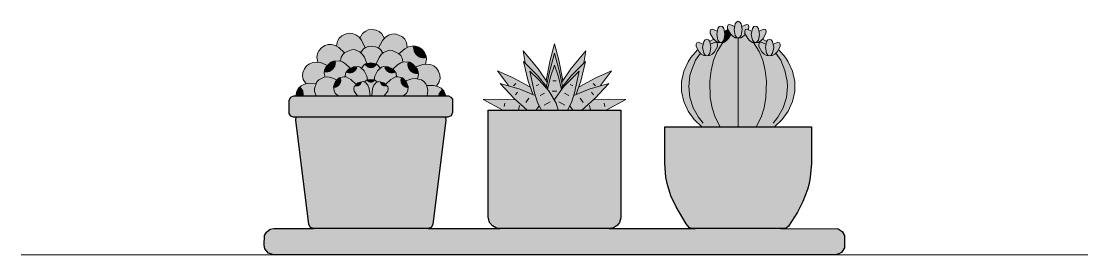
# Model space of a CAD drawing. Header units: metres. Extents: x 0 to 8.79, y -6.64 to 2.65.
# Drawn here: x 6.8 to 7.7, y -4.968 to -4.771 of the extents above; entities that cross this region are included whole.
import ezdxf

# ---------------------------------------------------------------- set-up
doc = ezdxf.new("R2010")
doc.units = ezdxf.units.M
for name, color, linetype, lineweight, true_color in [('VEG-FLOR', 243, 'Continuous', 13, 0xb0486e), ('VEG-HOJAS', 117, 'Continuous', 18, 0x2e5e38), ('VEG-MACETA', 25, 'Continuous', 25, 0x745440), ('VEG-NERVIOS', 115, 'Continuous', 9, 0x528c5c), ('VEG-TEXTO', 47, 'Continuous', 18, 0x464646)]:
    doc.layers.add(name, color=color, linetype=linetype, lineweight=lineweight, true_color=true_color)
doc.layers.add('VEG-RELLENO', color=253, linetype='Continuous', true_color=0x96c896)

# ---------------------------------------------------------------- blocks, each defined once
blk = doc.blocks.new('VEG_Suculentas_ALZADO')
at = {"layer": 'VEG-RELLENO', "true_color": 0xd696a4}
h = blk.add_hatch(color=241, dxfattribs=at)
h.dxf.hatch_style = 1
h.paths.add_polyline_path([(-0.1475, 0.1856), (-0.1504, 0.1837), (-0.1538, 0.183), (-0.1573, 0.1837), (-0.1602, 0.1856), (-0.1613, 0.1873), (-0.1572, 0.1897), (-0.1539, 0.19), (-0.1506, 0.1895), (-0.148, 0.1883), (-0.1465, 0.187)])
at = {"layer": 'VEG-RELLENO', "true_color": 0xf5a3bc}
h = blk.add_hatch(color=231, dxfattribs=at)
h.dxf.hatch_style = 1
h.paths.add_polyline_path([(0.1334, 0.1904), (0.1372, 0.1888), (0.1372, 0.1833), (0.1379, 0.1811), (0.1391, 0.1796), (0.1404, 0.179), (0.1378, 0.1792), (0.1358, 0.1805), (0.1323, 0.1846), (0.1314, 0.1887), (0.132, 0.19)])
at = {"layer": 'VEG-RELLENO', "true_color": 0xf49eb8}
h = blk.add_hatch(color=231, dxfattribs=at)
h.dxf.hatch_style = 1
h.paths.add_polyline_path([(0.1417, 0.1925), (0.1429, 0.191), (0.1439, 0.186), (0.1429, 0.1811), (0.1417, 0.1796), (0.1404, 0.179), (0.1391, 0.1796), (0.1379, 0.1811), (0.1369, 0.186), (0.1379, 0.191), (0.1391, 0.1925), (0.1404, 0.193)])
at = {"layer": 'VEG-RELLENO', "true_color": 0xe896af}
h = blk.add_hatch(color=231, dxfattribs=at)
h.dxf.hatch_style = 1
h.paths.add_polyline_path([(0.1489, 0.1858), (0.145, 0.1805), (0.143, 0.1792), (0.1404, 0.179), (0.1417, 0.1796), (0.1429, 0.1811), (0.1436, 0.1833), (0.1436, 0.1888), (0.1463, 0.1902)])
at = {"layer": 'VEG-RELLENO', "true_color": 0xf5a3bc}
h = blk.add_hatch(color=231, dxfattribs=at)
h.dxf.hatch_style = 1
h.paths.add_polyline_path([(0.148, 0.1944), (0.1518, 0.1927), (0.1518, 0.1873), (0.1525, 0.185), (0.1537, 0.1835), (0.155, 0.183), (0.1524, 0.1832), (0.1504, 0.1844), (0.1469, 0.1885), (0.146, 0.1926), (0.1466, 0.1939)])
at = {"layer": 'VEG-RELLENO', "true_color": 0xf49eb8}
h = blk.add_hatch(color=231, dxfattribs=at)
h.dxf.hatch_style = 1
h.paths.add_polyline_path([(0.1563, 0.1964), (0.1575, 0.1949), (0.1585, 0.19), (0.1575, 0.185), (0.1563, 0.1835), (0.155, 0.183), (0.1537, 0.1835), (0.1525, 0.185), (0.1515, 0.19), (0.1525, 0.1949), (0.1537, 0.1964), (0.155, 0.197)])
at = {"layer": 'VEG-RELLENO', "true_color": 0xe896af}
h = blk.add_hatch(color=231, dxfattribs=at)
h.dxf.hatch_style = 1
h.paths.add_polyline_path([(0.164, 0.1926), (0.1637, 0.1902), (0.1612, 0.19), (0.1606, 0.1887), (0.1611, 0.1858), (0.1576, 0.1832), (0.155, 0.183), (0.1563, 0.1835), (0.1575, 0.185), (0.1582, 0.1873), (0.1582, 0.1927), (0.162, 0.1944), (0.1634, 0.1939)])
at = {"layer": 'VEG-RELLENO', "true_color": 0xf5a3bc}
h = blk.add_hatch(color=231, dxfattribs=at)
h.dxf.hatch_style = 1
h.paths.add_polyline_path([(0.1626, 0.1904), (0.1664, 0.1888), (0.1664, 0.1833), (0.1671, 0.1811), (0.1683, 0.1796), (0.1696, 0.179), (0.167, 0.1792), (0.165, 0.1805), (0.1616, 0.1846), (0.1606, 0.1887), (0.1612, 0.19)])
at = {"layer": 'VEG-RELLENO', "true_color": 0xf49eb8}
h = blk.add_hatch(color=231, dxfattribs=at)
h.dxf.hatch_style = 1
h.paths.add_polyline_path([(0.1709, 0.1925), (0.1721, 0.191), (0.1731, 0.186), (0.1721, 0.1811), (0.1709, 0.1796), (0.1696, 0.179), (0.1683, 0.1796), (0.1671, 0.1811), (0.1661, 0.186), (0.1671, 0.191), (0.1683, 0.1925), (0.1696, 0.193)])
at = {"layer": 'VEG-RELLENO', "true_color": 0xe896af}
h = blk.add_hatch(color=231, dxfattribs=at)
h.dxf.hatch_style = 1
h.paths.add_polyline_path([(0.1786, 0.1887), (0.1777, 0.1846), (0.1761, 0.1824), (0.1722, 0.1792), (0.1696, 0.179), (0.1709, 0.1796), (0.1721, 0.1811), (0.1728, 0.1833), (0.1728, 0.1888), (0.1766, 0.1904), (0.178, 0.19)])
at = {"layer": 'VEG-RELLENO', "true_color": 0x79a295}
h = blk.add_hatch(color=253, dxfattribs=at)
h.dxf.hatch_style = 1
h.paths.add_polyline_path([(-0.1839, 0.1759), (-0.1826, 0.1811), (-0.1807, 0.1798), (-0.1773, 0.1791), (-0.1739, 0.1798), (-0.1709, 0.1818), (-0.169, 0.1847), (-0.1687, 0.1861), (-0.1652, 0.1838), (-0.1629, 0.1812), (-0.1598, 0.1747), (-0.1615, 0.1734), (-0.1635, 0.1706), (-0.1664, 0.1725), (-0.1689, 0.1731), (-0.1714, 0.173), (-0.1743, 0.1721), (-0.1772, 0.1704), (-0.182, 0.1748)])
at = {"layer": 'VEG-RELLENO', "true_color": 0xd696a4}
h = blk.add_hatch(color=241, dxfattribs=at)
h.dxf.hatch_style = 1
h.paths.add_polyline_path([(-0.169, 0.1847), (-0.1709, 0.1818), (-0.1739, 0.1798), (-0.1773, 0.1791), (-0.1807, 0.1798), (-0.1826, 0.1811), (-0.1796, 0.1848), (-0.1766, 0.1862), (-0.1734, 0.187), (-0.1705, 0.1868), (-0.1687, 0.1861)])
at = {"layer": 'VEG-RELLENO', "true_color": 0x79a295}
h = blk.add_hatch(color=253, dxfattribs=at)
h.dxf.hatch_style = 1
h.paths.add_polyline_path([(-0.1644, 0.1829), (-0.1613, 0.1873), (-0.1602, 0.1856), (-0.1573, 0.1837), (-0.1538, 0.183), (-0.1504, 0.1837), (-0.1475, 0.1856), (-0.1465, 0.187), (-0.1436, 0.1825), (-0.1472, 0.1776), (-0.1485, 0.1745), (-0.1512, 0.1756), (-0.1541, 0.176), (-0.1571, 0.1757), (-0.1598, 0.1747), (-0.161, 0.1778)])
h = blk.add_hatch(color=253, dxfattribs=at)
h.dxf.hatch_style = 1
h.paths.add_polyline_path([(-0.1451, 0.1809), (-0.1428, 0.1834), (-0.1392, 0.1856), (-0.1389, 0.1839), (-0.1369, 0.1809), (-0.134, 0.179), (-0.1305, 0.1783), (-0.1271, 0.179), (-0.1255, 0.1801), (-0.1243, 0.1748), (-0.1263, 0.1738), (-0.1313, 0.1696), (-0.1341, 0.1714), (-0.1369, 0.1724), (-0.1395, 0.1726), (-0.142, 0.172), (-0.1449, 0.1702), (-0.1468, 0.1731), (-0.1485, 0.1745)])
at = {"layer": 'VEG-RELLENO', "true_color": 0xd696a4}
h = blk.add_hatch(color=241, dxfattribs=at)
h.dxf.hatch_style = 1
h.paths.add_polyline_path([(-0.1271, 0.179), (-0.1305, 0.1783), (-0.134, 0.179), (-0.1369, 0.1809), (-0.1389, 0.1839), (-0.1392, 0.1856), (-0.1345, 0.1863), (-0.1313, 0.1854), (-0.1284, 0.1839), (-0.1263, 0.1818), (-0.1255, 0.1801)])
at = {"layer": 'VEG-RELLENO', "true_color": 0x77ae70}
h = blk.add_hatch(color=73, dxfattribs=at)
h.dxf.hatch_style = 1
h.paths.add_polyline_path([(0.2028, 0.1377), (0.2009, 0.1292), (0.1973, 0.1212), (0.1921, 0.114), (0.1856, 0.108), (0.1244, 0.108), (0.1179, 0.114), (0.1151, 0.1175), (0.1107, 0.1251), (0.1079, 0.1334), (0.107, 0.142), (0.1072, 0.1463), (0.1079, 0.1506), (0.1107, 0.1589), (0.1151, 0.1665), (0.1208, 0.173), (0.1239, 0.1694), (0.126, 0.1682), (0.1278, 0.1677), (0.1311, 0.1682), (0.1351, 0.1713), (0.1366, 0.1735), (0.1376, 0.1777), (0.1369, 0.1789), (0.1355, 0.1794), (0.1317, 0.1778), (0.1309, 0.1801), (0.1344, 0.1818), (0.1378, 0.1792), (0.1411, 0.1788), (0.145, 0.1805), (0.1469, 0.1824), (0.1489, 0.1858), (0.1524, 0.1832), (0.1557, 0.1827), (0.1576, 0.1832), (0.161, 0.1858), (0.1631, 0.1824), (0.167, 0.1792), (0.1689, 0.1788), (0.1722, 0.1792), (0.1756, 0.1818), (0.1791, 0.1801), (0.1783, 0.1778), (0.1745, 0.1794), (0.1731, 0.1789), (0.1724, 0.1777), (0.1725, 0.1758), (0.1749, 0.1713), (0.1789, 0.1682), (0.1807, 0.1677), (0.184, 0.1682), (0.1861, 0.1694), (0.1892, 0.173), (0.1921, 0.17), (0.1973, 0.1628), (0.2009, 0.1548), (0.2028, 0.1463)])
at = {"layer": 'VEG-RELLENO', "true_color": 0xf49eb8}
h = blk.add_hatch(color=231, dxfattribs=at)
h.dxf.hatch_style = 1
h.paths.add_polyline_path([(0.1299, 0.1814), (0.131, 0.1799), (0.132, 0.175), (0.131, 0.17), (0.1299, 0.1685), (0.1285, 0.168), (0.1272, 0.1685), (0.1261, 0.17), (0.125, 0.175), (0.1261, 0.1799), (0.1272, 0.1814), (0.1285, 0.182)])
h = blk.add_hatch(color=231, dxfattribs=at)
h.dxf.hatch_style = 1
h.paths.add_polyline_path([(0.1828, 0.1814), (0.1839, 0.1799), (0.185, 0.175), (0.1839, 0.17), (0.1828, 0.1685), (0.1815, 0.168), (0.1801, 0.1685), (0.179, 0.17), (0.178, 0.175), (0.179, 0.1799), (0.1801, 0.1814), (0.1815, 0.182)])
at = {"layer": 'VEG-RELLENO', "true_color": 0xd696a4}
h = blk.add_hatch(color=241, dxfattribs=at)
h.dxf.hatch_style = 1
h.paths.add_polyline_path([(-0.1895, 0.1727), (-0.1915, 0.1698), (-0.1944, 0.1679), (-0.1979, 0.1672), (-0.2004, 0.1677), (-0.1988, 0.1722), (-0.1966, 0.1747), (-0.1938, 0.1765), (-0.1891, 0.1773)])
at = {"layer": 'VEG-RELLENO', "true_color": 0x79a295}
h = blk.add_hatch(color=253, dxfattribs=at)
h.dxf.hatch_style = 1
h.paths.add_polyline_path([(-0.1997, 0.1624), (-0.2004, 0.1677), (-0.1979, 0.1672), (-0.1944, 0.1679), (-0.1915, 0.1698), (-0.1895, 0.1727), (-0.1891, 0.1773), (-0.185, 0.1765), (-0.182, 0.1748), (-0.1772, 0.1704), (-0.18, 0.1668), (-0.1807, 0.1634), (-0.1841, 0.164), (-0.1866, 0.1635), (-0.1889, 0.1624), (-0.1917, 0.1598), (-0.1975, 0.1621)])
at = {"layer": 'VEG-RELLENO', "true_color": 0x85b2a4}
h = blk.add_hatch(color=253, dxfattribs=at)
h.dxf.hatch_style = 1
h.paths.add_polyline_path([(-0.1807, 0.1634), (-0.1796, 0.1675), (-0.1781, 0.1665), (-0.175, 0.1659), (-0.1719, 0.1665), (-0.1693, 0.1683), (-0.1676, 0.1709), (-0.1672, 0.1727), (-0.1642, 0.1712), (-0.1622, 0.1693), (-0.1605, 0.1667), (-0.1583, 0.1615), (-0.161, 0.16), (-0.1628, 0.1574), (-0.1657, 0.1589), (-0.1676, 0.1591), (-0.1725, 0.1574), (-0.1763, 0.1611)])
at = {"layer": 'VEG-RELLENO', "true_color": 0xd696a4}
h = blk.add_hatch(color=241, dxfattribs=at)
h.dxf.hatch_style = 1
h.paths.add_polyline_path([(-0.1676, 0.1709), (-0.1693, 0.1683), (-0.1719, 0.1665), (-0.175, 0.1659), (-0.1781, 0.1665), (-0.1796, 0.1675), (-0.1769, 0.1707), (-0.1714, 0.173), (-0.1672, 0.1727)])
at = {"layer": 'VEG-RELLENO', "true_color": 0x85b2a4}
h = blk.add_hatch(color=253, dxfattribs=at)
h.dxf.hatch_style = 1
h.paths.add_polyline_path([(-0.1635, 0.1706), (-0.1609, 0.1739), (-0.1598, 0.1723), (-0.1572, 0.1705), (-0.1541, 0.1699), (-0.151, 0.1705), (-0.1484, 0.1723), (-0.1475, 0.1736), (-0.1449, 0.1702), (-0.1481, 0.1665), (-0.1505, 0.161), (-0.155, 0.162), (-0.1583, 0.1615), (-0.1605, 0.1667)])
at = {"layer": 'VEG-RELLENO', "true_color": 0xd696a4}
h = blk.add_hatch(color=241, dxfattribs=at)
h.dxf.hatch_style = 1
h.paths.add_polyline_path([(-0.1484, 0.1723), (-0.151, 0.1705), (-0.1541, 0.1699), (-0.1572, 0.1705), (-0.1598, 0.1723), (-0.1609, 0.1739), (-0.1571, 0.1757), (-0.1512, 0.1756), (-0.1475, 0.1736)])
at = {"layer": 'VEG-RELLENO', "true_color": 0x85b2a4}
h = blk.add_hatch(color=253, dxfattribs=at)
h.dxf.hatch_style = 1
h.paths.add_polyline_path([(-0.1481, 0.1665), (-0.1443, 0.1708), (-0.1412, 0.1722), (-0.1408, 0.1702), (-0.139, 0.1675), (-0.1364, 0.1658), (-0.1333, 0.1652), (-0.1302, 0.1658), (-0.129, 0.1666), (-0.128, 0.1625), (-0.1324, 0.1604), (-0.1365, 0.1567), (-0.1403, 0.1587), (-0.1424, 0.1591), (-0.1443, 0.1589), (-0.1472, 0.1574), (-0.149, 0.16), (-0.1505, 0.161)])
at = {"layer": 'VEG-RELLENO', "true_color": 0xd696a4}
h = blk.add_hatch(color=241, dxfattribs=at)
h.dxf.hatch_style = 1
h.paths.add_polyline_path([(-0.1302, 0.1658), (-0.1333, 0.1652), (-0.1364, 0.1658), (-0.139, 0.1675), (-0.1408, 0.1702), (-0.1412, 0.1722), (-0.1369, 0.1724), (-0.1341, 0.1714), (-0.1316, 0.1699), (-0.1298, 0.1681), (-0.129, 0.1666)])
at = {"layer": 'VEG-RELLENO', "true_color": 0x79a295}
h = blk.add_hatch(color=253, dxfattribs=at)
h.dxf.hatch_style = 1
h.paths.add_polyline_path([(-0.1263, 0.1738), (-0.1232, 0.1754), (-0.1191, 0.1761), (-0.1194, 0.1747), (-0.1187, 0.1712), (-0.1168, 0.1683), (-0.1139, 0.1663), (-0.1104, 0.1657), (-0.1082, 0.1661), (-0.109, 0.1608), (-0.1112, 0.1606), (-0.1171, 0.1585), (-0.1198, 0.1612), (-0.1221, 0.1624), (-0.1246, 0.1629), (-0.128, 0.1625), (-0.1286, 0.1659), (-0.1313, 0.1696)])
at = {"layer": 'VEG-RELLENO', "true_color": 0xd696a4}
h = blk.add_hatch(color=241, dxfattribs=at)
h.dxf.hatch_style = 1
h.paths.add_polyline_path([(-0.1104, 0.1657), (-0.1139, 0.1663), (-0.1168, 0.1683), (-0.1187, 0.1712), (-0.1194, 0.1747), (-0.1191, 0.1761), (-0.1144, 0.1751), (-0.1118, 0.1732), (-0.1096, 0.1707), (-0.1082, 0.1661)])
at = {"layer": 'VEG-RELLENO', "true_color": 0x447256}
h = blk.add_hatch(color=105, dxfattribs=at)
h.dxf.hatch_style = 1
h.paths.add_polyline_path([(-0.0248, 0.1619), (-0.0265, 0.172), (-0.0173, 0.1612), (-0.0069, 0.147), (-0.0061, 0.1457), (-0.0067, 0.1419), (-0.0141, 0.1509)])
h = blk.add_hatch(color=105, dxfattribs=at)
h.dxf.hatch_style = 1
h.paths.add_polyline_path([(-0.007, 0.1471), (-0.0037, 0.1642), (0, 0.178), (0.0037, 0.1642), (0.007, 0.1471), (0.0061, 0.1457), (0.0035, 0.158), (0, 0.17), (-0.0035, 0.158), (-0.0061, 0.1457)])
h = blk.add_hatch(color=105, dxfattribs=at)
h.dxf.hatch_style = 1
h.paths.add_polyline_path([(0.0061, 0.1457), (0.0173, 0.1612), (0.0265, 0.172), (0.0248, 0.1619), (0.0141, 0.1509), (0.0067, 0.1419)])
at = {"layer": 'VEG-RELLENO', "true_color": 0xf5a3bc}
h = blk.add_hatch(color=231, dxfattribs=at)
h.dxf.hatch_style = 1
h.paths.add_polyline_path([(0.1215, 0.1794), (0.1253, 0.1778), (0.1253, 0.1723), (0.1261, 0.17), (0.1272, 0.1685), (0.1285, 0.168), (0.126, 0.1682), (0.1239, 0.1694), (0.1205, 0.1735), (0.1195, 0.1777), (0.1202, 0.1789)])
at = {"layer": 'VEG-RELLENO', "true_color": 0xe896af}
h = blk.add_hatch(color=231, dxfattribs=at)
h.dxf.hatch_style = 1
h.paths.add_polyline_path([(0.1376, 0.1777), (0.1366, 0.1735), (0.1351, 0.1713), (0.1311, 0.1682), (0.1286, 0.168), (0.1299, 0.1685), (0.131, 0.17), (0.1318, 0.1723), (0.1317, 0.1778), (0.1355, 0.1794), (0.1369, 0.1789)])
at = {"layer": 'VEG-RELLENO', "true_color": 0xf5a3bc}
h = blk.add_hatch(color=231, dxfattribs=at)
h.dxf.hatch_style = 1
h.paths.add_polyline_path([(0.1745, 0.1794), (0.1783, 0.1778), (0.1782, 0.1723), (0.179, 0.17), (0.1801, 0.1685), (0.1814, 0.168), (0.1789, 0.1682), (0.1769, 0.1694), (0.1734, 0.1735), (0.1724, 0.1777), (0.1731, 0.1789)])
at = {"layer": 'VEG-RELLENO', "true_color": 0xe896af}
h = blk.add_hatch(color=231, dxfattribs=at)
h.dxf.hatch_style = 1
h.paths.add_polyline_path([(0.1905, 0.1777), (0.1895, 0.1735), (0.188, 0.1713), (0.184, 0.1682), (0.1815, 0.168), (0.1828, 0.1685), (0.1839, 0.17), (0.1847, 0.1723), (0.1847, 0.1778), (0.1885, 0.1794), (0.1898, 0.1789)])
at = {"layer": 'VEG-RELLENO', "true_color": 0x79a295}
h = blk.add_hatch(color=253, dxfattribs=at)
h.dxf.hatch_style = 1
h.paths.add_polyline_path([(-0.2097, 0.1442), (-0.2122, 0.1489), (-0.2094, 0.1494), (-0.2065, 0.1514), (-0.2045, 0.1543), (-0.2039, 0.1577), (-0.205, 0.1619), (-0.201, 0.1626), (-0.1975, 0.1621), (-0.1917, 0.1598), (-0.194, 0.1558), (-0.1943, 0.1533), (-0.1935, 0.1499), (-0.1969, 0.1491), (-0.199, 0.1477), (-0.2013, 0.1446), (-0.2075, 0.1447)])
at = {"layer": 'VEG-RELLENO', "true_color": 0xd696a4}
h = blk.add_hatch(color=241, dxfattribs=at)
h.dxf.hatch_style = 1
h.paths.add_polyline_path([(-0.1851, 0.1588), (-0.1869, 0.1562), (-0.1895, 0.1544), (-0.1926, 0.1538), (-0.1942, 0.1541), (-0.193, 0.1582), (-0.1912, 0.1605), (-0.1889, 0.1624), (-0.1849, 0.1638), (-0.1845, 0.1619)])
at = {"layer": 'VEG-RELLENO', "true_color": 0x85b2a4}
h = blk.add_hatch(color=253, dxfattribs=at)
h.dxf.hatch_style = 1
h.paths.add_polyline_path([(-0.1935, 0.1499), (-0.1942, 0.1541), (-0.1926, 0.1538), (-0.1895, 0.1544), (-0.1869, 0.1562), (-0.1851, 0.1588), (-0.1845, 0.1619), (-0.1849, 0.1638), (-0.1815, 0.1637), (-0.1789, 0.1627), (-0.1763, 0.1611), (-0.1725, 0.1574), (-0.1753, 0.155), (-0.1763, 0.1532), (-0.1767, 0.1501), (-0.1799, 0.15), (-0.1836, 0.1477), (-0.1887, 0.1496)])
h = blk.add_hatch(color=253, dxfattribs=at)
h.dxf.hatch_style = 1
h.paths.add_polyline_path([(-0.1324, 0.1604), (-0.1272, 0.1627), (-0.1238, 0.1628), (-0.1243, 0.1606), (-0.1236, 0.1575), (-0.1219, 0.1548), (-0.1193, 0.1531), (-0.1162, 0.1525), (-0.1149, 0.1527), (-0.1156, 0.1486), (-0.1205, 0.1484), (-0.1256, 0.1467), (-0.1283, 0.1492), (-0.1301, 0.15), (-0.1333, 0.1501), (-0.1337, 0.1532), (-0.1365, 0.1567)])
at = {"layer": 'VEG-RELLENO', "true_color": 0xd696a4}
h = blk.add_hatch(color=241, dxfattribs=at)
h.dxf.hatch_style = 1
h.paths.add_polyline_path([(-0.1162, 0.1525), (-0.1193, 0.1531), (-0.1219, 0.1548), (-0.1236, 0.1575), (-0.1243, 0.1606), (-0.1238, 0.1628), (-0.1198, 0.1612), (-0.1176, 0.1592), (-0.1159, 0.1568), (-0.115, 0.1544), (-0.1149, 0.1527)])
at = {"layer": 'VEG-RELLENO', "true_color": 0x4a7c5e}
h = blk.add_hatch(color=115, dxfattribs=at)
h.dxf.hatch_style = 1
h.paths.add_polyline_path([(-0.0184, 0.1354), (-0.0234, 0.151), (-0.0262, 0.1632), (-0.0141, 0.1509), (-0.0057, 0.1405), (-0.0059, 0.1395), (-0.0132, 0.1477), (-0.0207, 0.1548), (-0.0189, 0.1447), (-0.0163, 0.1344)])
h = blk.add_hatch(color=115, dxfattribs=at)
h.dxf.hatch_style = 1
h.paths.add_polyline_path([(-0.0067, 0.1419), (-0.0035, 0.158), (0, 0.17), (0.0046, 0.1533), (0.0067, 0.1419), (0.0057, 0.1405), (0.0033, 0.1502), (0, 0.16), (-0.0033, 0.1502), (-0.0057, 0.1405)])
h = blk.add_hatch(color=115, dxfattribs=at)
h.dxf.hatch_style = 1
h.paths.add_polyline_path([(0.0057, 0.1405), (0.0173, 0.1544), (0.0262, 0.1632), (0.0221, 0.1464), (0.0184, 0.1354), (0.0163, 0.1344), (0.0189, 0.1447), (0.0207, 0.1548), (0.0132, 0.1477), (0.0059, 0.1395)])
at = {"layer": 'VEG-RELLENO', "true_color": 0xd696a4}
h = blk.add_hatch(color=241, dxfattribs=at)
h.dxf.hatch_style = 1
h.paths.add_polyline_path([(-0.2045, 0.1543), (-0.2065, 0.1514), (-0.2094, 0.1494), (-0.2122, 0.1489), (-0.2123, 0.1537), (-0.2111, 0.1568), (-0.2092, 0.1595), (-0.205, 0.1619), (-0.2039, 0.1577)])
at = {"layer": 'VEG-RELLENO', "true_color": 0x90baad}
h = blk.add_hatch(color=253, dxfattribs=at)
h.dxf.hatch_style = 1
h.paths.add_polyline_path([(-0.1767, 0.1501), (-0.1759, 0.1538), (-0.1728, 0.153), (-0.1703, 0.1535), (-0.1682, 0.1549), (-0.1667, 0.157), (-0.1664, 0.1589), (-0.1657, 0.1589), (-0.1639, 0.1582), (-0.1607, 0.1553), (-0.1585, 0.1508), (-0.1577, 0.1476), (-0.1603, 0.1459), (-0.1616, 0.1462), (-0.1644, 0.1458), (-0.1676, 0.1439), (-0.1718, 0.1479)])
at = {"layer": 'VEG-RELLENO', "true_color": 0xd696a4}
h = blk.add_hatch(color=241, dxfattribs=at)
h.dxf.hatch_style = 1
h.paths.add_polyline_path([(-0.1667, 0.157), (-0.1682, 0.1549), (-0.1703, 0.1535), (-0.1728, 0.153), (-0.1759, 0.1538), (-0.1739, 0.1565), (-0.1697, 0.1587), (-0.1664, 0.1589)])
at = {"layer": 'VEG-RELLENO', "true_color": 0x90baad}
h = blk.add_hatch(color=253, dxfattribs=at)
h.dxf.hatch_style = 1
h.paths.add_polyline_path([(-0.1628, 0.1574), (-0.1604, 0.1604), (-0.1575, 0.1579), (-0.155, 0.1574), (-0.1525, 0.1579), (-0.1496, 0.1604), (-0.1477, 0.1586), (-0.1472, 0.1574), (-0.1505, 0.1532), (-0.1523, 0.1476), (-0.155, 0.148), (-0.1577, 0.1476), (-0.1595, 0.1532)])
at = {"layer": 'VEG-RELLENO', "true_color": 0xd696a4}
h = blk.add_hatch(color=241, dxfattribs=at)
h.dxf.hatch_style = 1
h.paths.add_polyline_path([(-0.1496, 0.1604), (-0.1525, 0.1579), (-0.155, 0.1574), (-0.1575, 0.1579), (-0.1604, 0.1604), (-0.1574, 0.1618), (-0.1526, 0.1618)])
at = {"layer": 'VEG-RELLENO', "true_color": 0x90baad}
h = blk.add_hatch(color=253, dxfattribs=at)
h.dxf.hatch_style = 1
h.paths.add_polyline_path([(-0.1515, 0.1508), (-0.1493, 0.1553), (-0.1478, 0.157), (-0.1461, 0.1582), (-0.1436, 0.1589), (-0.1433, 0.157), (-0.1418, 0.1549), (-0.1397, 0.1535), (-0.1372, 0.153), (-0.1341, 0.1538), (-0.1333, 0.1513), (-0.1333, 0.1501), (-0.1382, 0.1479), (-0.1424, 0.1439), (-0.1456, 0.1458), (-0.1484, 0.1462), (-0.1497, 0.1459), (-0.1523, 0.1476)])
at = {"layer": 'VEG-RELLENO', "true_color": 0xd696a4}
h = blk.add_hatch(color=241, dxfattribs=at)
h.dxf.hatch_style = 1
h.paths.add_polyline_path([(-0.1341, 0.1538), (-0.1372, 0.153), (-0.1397, 0.1535), (-0.1418, 0.1549), (-0.1433, 0.157), (-0.1436, 0.1589), (-0.1403, 0.1587), (-0.1381, 0.1578), (-0.1347, 0.155)])
at = {"layer": 'VEG-RELLENO', "true_color": 0x79a295}
h = blk.add_hatch(color=253, dxfattribs=at)
h.dxf.hatch_style = 1
h.paths.add_polyline_path([(-0.1112, 0.1606), (-0.1078, 0.1609), (-0.1037, 0.1602), (-0.1051, 0.1557), (-0.1044, 0.1523), (-0.1024, 0.1493), (-0.0995, 0.1474), (-0.097, 0.1469), (-0.0997, 0.1423), (-0.1018, 0.1428), (-0.1081, 0.1429), (-0.1103, 0.1462), (-0.1123, 0.1476), (-0.1156, 0.1486), (-0.1148, 0.1519), (-0.115, 0.1544), (-0.1171, 0.1585)])
at = {"layer": 'VEG-RELLENO', "true_color": 0xd696a4}
h = blk.add_hatch(color=241, dxfattribs=at)
h.dxf.hatch_style = 1
h.paths.add_polyline_path([(-0.0995, 0.1474), (-0.1024, 0.1493), (-0.1044, 0.1523), (-0.1051, 0.1557), (-0.1037, 0.1602), (-0.0997, 0.1575), (-0.0978, 0.1548), (-0.0967, 0.1517), (-0.097, 0.1469)])
at = {"layer": 'VEG-RELLENO', "true_color": 0x447256}
h = blk.add_hatch(color=105, dxfattribs=at)
h.dxf.hatch_style = 1
h.paths.add_polyline_path([(-0.0389, 0.1428), (-0.048, 0.1553), (-0.0349, 0.1494), (-0.0207, 0.1418), (-0.0184, 0.1354), (-0.0292, 0.1397)])
at = {"layer": 'VEG-RELLENO', "true_color": 0x58866b}
h = blk.add_hatch(color=125, dxfattribs=at)
h.dxf.hatch_style = 1
h.paths.add_polyline_path([(-0.0126, 0.1247), (-0.017, 0.1367), (-0.0207, 0.1548), (-0.0132, 0.1477), (-0.0049, 0.1383), (0.0015, 0.1279), (0.0031, 0.122), (-0.011, 0.122)])
h = blk.add_hatch(color=125, dxfattribs=at)
h.dxf.hatch_style = 1
h.paths.add_polyline_path([(-0.0059, 0.1395), (-0.0033, 0.1502), (0, 0.16), (0.0033, 0.1502), (0.0059, 0.1395), (0, 0.1309)])
h = blk.add_hatch(color=125, dxfattribs=at)
h.dxf.hatch_style = 1
h.paths.add_polyline_path([(0.0002, 0.1313), (0.0077, 0.1417), (0.0207, 0.1548), (0.017, 0.1367), (0.0143, 0.1285), (0.011, 0.122), (0.0031, 0.122), (0.0026, 0.1247)])
at = {"layer": 'VEG-RELLENO', "true_color": 0x447256}
h = blk.add_hatch(color=105, dxfattribs=at)
h.dxf.hatch_style = 1
h.paths.add_polyline_path([(0.0207, 0.1418), (0.0349, 0.1494), (0.048, 0.1553), (0.0389, 0.1428), (0.0292, 0.1397), (0.0184, 0.1354)])
at = {"layer": 'VEG-RELLENO', "true_color": 0x79a295}
h = blk.add_hatch(color=253, dxfattribs=at)
h.dxf.hatch_style = 1
h.paths.add_polyline_path([(-0.2145, 0.1419), (-0.2109, 0.1439), (-0.2075, 0.1447), (-0.2013, 0.1446), (-0.2027, 0.1402), (-0.2027, 0.1377), (-0.2011, 0.134), (-0.2116, 0.134), (-0.212, 0.1386)])
at = {"layer": 'VEG-RELLENO', "true_color": 0xd696a4}
h = blk.add_hatch(color=241, dxfattribs=at)
h.dxf.hatch_style = 1
h.paths.add_polyline_path([(-0.1964, 0.1407), (-0.1981, 0.1381), (-0.2008, 0.1363), (-0.2022, 0.136), (-0.2027, 0.1402), (-0.202, 0.1431), (-0.2007, 0.1458), (-0.1976, 0.1487), (-0.1964, 0.1469), (-0.1958, 0.1438)])
at = {"layer": 'VEG-RELLENO', "true_color": 0x85b2a4}
h = blk.add_hatch(color=253, dxfattribs=at)
h.dxf.hatch_style = 1
h.paths.add_polyline_path([(-0.2022, 0.136), (-0.2008, 0.1363), (-0.1981, 0.1381), (-0.1964, 0.1407), (-0.1958, 0.1438), (-0.1964, 0.1469), (-0.1976, 0.1487), (-0.1969, 0.1491), (-0.1917, 0.15), (-0.1887, 0.1496), (-0.1836, 0.1477), (-0.186, 0.144), (-0.1866, 0.1401), (-0.1851, 0.1364), (-0.1825, 0.134), (-0.2011, 0.134)])
at = {"layer": 'VEG-RELLENO', "true_color": 0x90baad}
h = blk.add_hatch(color=253, dxfattribs=at)
h.dxf.hatch_style = 1
h.paths.add_polyline_path([(-0.1851, 0.1364), (-0.1861, 0.1382), (-0.1866, 0.1407), (-0.184, 0.1412), (-0.1818, 0.1426), (-0.1804, 0.1447), (-0.1799, 0.1472), (-0.1804, 0.1498), (-0.1779, 0.1502), (-0.1738, 0.1492), (-0.1698, 0.1463), (-0.1676, 0.1439), (-0.1692, 0.1418), (-0.1695, 0.1393), (-0.1685, 0.1367), (-0.1662, 0.134), (-0.1825, 0.134)])
at = {"layer": 'VEG-RELLENO', "true_color": 0xd696a4}
h = blk.add_hatch(color=241, dxfattribs=at)
h.dxf.hatch_style = 1
h.paths.add_polyline_path([(-0.1804, 0.1447), (-0.1818, 0.1426), (-0.184, 0.1412), (-0.1866, 0.1407), (-0.186, 0.144), (-0.1848, 0.1461), (-0.1833, 0.148), (-0.1804, 0.1498), (-0.1799, 0.1472)])
at = {"layer": 'VEG-RELLENO', "true_color": 0x9bc1b5}
h = blk.add_hatch(color=9, dxfattribs=at)
h.dxf.hatch_style = 1
h.paths.add_polyline_path([(-0.1676, 0.1354), (-0.1695, 0.1393), (-0.1689, 0.1424), (-0.167, 0.142), (-0.1652, 0.1423), (-0.1636, 0.1434), (-0.1623, 0.1462), (-0.1592, 0.1452), (-0.1568, 0.1416), (-0.1557, 0.134), (-0.1662, 0.134)])
at = {"layer": 'VEG-RELLENO', "true_color": 0xd696a4}
h = blk.add_hatch(color=241, dxfattribs=at)
h.dxf.hatch_style = 1
h.paths.add_polyline_path([(-0.1623, 0.1462), (-0.1636, 0.1434), (-0.1652, 0.1423), (-0.167, 0.142), (-0.1689, 0.1424), (-0.1674, 0.1441), (-0.1644, 0.1458)])
at = {"layer": 'VEG-RELLENO', "true_color": 0x9bc1b5}
h = blk.add_hatch(color=9, dxfattribs=at)
h.dxf.hatch_style = 1
h.paths.add_polyline_path([(-0.1603, 0.1459), (-0.1588, 0.1471), (-0.1568, 0.1456), (-0.155, 0.1452), (-0.1532, 0.1456), (-0.1512, 0.1471), (-0.1497, 0.1459), (-0.1517, 0.1443), (-0.1532, 0.1416), (-0.1543, 0.134), (-0.1557, 0.134), (-0.1564, 0.1399), (-0.1575, 0.1431)])
at = {"layer": 'VEG-RELLENO', "true_color": 0xd696a4}
h = blk.add_hatch(color=241, dxfattribs=at)
h.dxf.hatch_style = 1
h.paths.add_polyline_path([(-0.1512, 0.1471), (-0.1532, 0.1456), (-0.155, 0.1452), (-0.1568, 0.1456), (-0.1588, 0.1471), (-0.155, 0.148), (-0.1518, 0.1475)])
at = {"layer": 'VEG-RELLENO', "true_color": 0x9bc1b5}
h = blk.add_hatch(color=9, dxfattribs=at)
h.dxf.hatch_style = 1
h.paths.add_polyline_path([(-0.1543, 0.134), (-0.1525, 0.1431), (-0.1496, 0.1459), (-0.1477, 0.1462), (-0.1464, 0.1434), (-0.1448, 0.1423), (-0.143, 0.142), (-0.1411, 0.1424), (-0.1408, 0.1418), (-0.1405, 0.1406), (-0.1408, 0.138), (-0.1438, 0.134)])
at = {"layer": 'VEG-RELLENO', "true_color": 0xd696a4}
h = blk.add_hatch(color=241, dxfattribs=at)
h.dxf.hatch_style = 1
h.paths.add_polyline_path([(-0.1412, 0.1423), (-0.143, 0.142), (-0.1448, 0.1423), (-0.1464, 0.1434), (-0.1477, 0.1462), (-0.144, 0.1451)])
at = {"layer": 'VEG-RELLENO', "true_color": 0x90baad}
h = blk.add_hatch(color=253, dxfattribs=at)
h.dxf.hatch_style = 1
h.paths.add_polyline_path([(-0.1402, 0.1463), (-0.1362, 0.1492), (-0.1341, 0.15), (-0.1321, 0.1502), (-0.1296, 0.1498), (-0.1301, 0.1472), (-0.1296, 0.1447), (-0.1282, 0.1426), (-0.126, 0.1412), (-0.1234, 0.1407), (-0.1239, 0.1382), (-0.1249, 0.1364), (-0.1275, 0.134), (-0.1438, 0.134), (-0.1408, 0.138), (-0.1405, 0.1406), (-0.1424, 0.1439)])
at = {"layer": 'VEG-RELLENO', "true_color": 0xd696a4}
h = blk.add_hatch(color=241, dxfattribs=at)
h.dxf.hatch_style = 1
h.paths.add_polyline_path([(-0.1235, 0.1406), (-0.126, 0.1412), (-0.1282, 0.1426), (-0.1296, 0.1447), (-0.1301, 0.1472), (-0.1296, 0.1498), (-0.1267, 0.148), (-0.1252, 0.1461), (-0.124, 0.144)])
at = {"layer": 'VEG-RELLENO', "true_color": 0x85b2a4}
h = blk.add_hatch(color=253, dxfattribs=at)
h.dxf.hatch_style = 1
h.paths.add_polyline_path([(-0.1205, 0.1484), (-0.1148, 0.1485), (-0.1117, 0.1472), (-0.113, 0.1452), (-0.1136, 0.1421), (-0.113, 0.139), (-0.1113, 0.1363), (-0.1075, 0.1344), (-0.1076, 0.134), (-0.1275, 0.134), (-0.1249, 0.1364), (-0.1234, 0.1401), (-0.124, 0.144), (-0.1256, 0.1467)])
at = {"layer": 'VEG-RELLENO', "true_color": 0xd696a4}
h = blk.add_hatch(color=241, dxfattribs=at)
h.dxf.hatch_style = 1
h.paths.add_polyline_path([(-0.1075, 0.1344), (-0.1113, 0.1363), (-0.113, 0.139), (-0.1136, 0.1421), (-0.113, 0.1452), (-0.1117, 0.1472), (-0.1086, 0.1442), (-0.1074, 0.1415), (-0.1068, 0.1386), (-0.107, 0.136)])
at = {"layer": 'VEG-RELLENO', "true_color": 0x4a7c5e}
h = blk.add_hatch(color=115, dxfattribs=at)
h.dxf.hatch_style = 1
h.paths.add_polyline_path([(-0.023, 0.122), (-0.0375, 0.1353), (-0.0458, 0.1446), (-0.0292, 0.1397), (-0.0163, 0.1344), (-0.0143, 0.1285), (-0.011, 0.122)])
h = blk.add_hatch(color=115, dxfattribs=at)
h.dxf.hatch_style = 1
h.paths.add_polyline_path([(0.0163, 0.1344), (0.0338, 0.1412), (0.0458, 0.1446), (0.0341, 0.1319), (0.023, 0.122), (0.011, 0.122), (0.0143, 0.1285)])
at = {"layer": 'VEG-RELLENO', "true_color": 0xd696a4}
h = blk.add_hatch(color=241, dxfattribs=at)
h.dxf.hatch_style = 1
h.paths.add_polyline_path([(-0.2116, 0.134), (-0.2184, 0.134), (-0.2175, 0.1381), (-0.2145, 0.1419), (-0.212, 0.1386)])
at = {"layer": 'VEG-RELLENO', "true_color": 0x79a295}
h = blk.add_hatch(color=253, dxfattribs=at)
h.dxf.hatch_style = 1
h.paths.add_polyline_path([(-0.1018, 0.1428), (-0.0985, 0.1419), (-0.095, 0.1398), (-0.0977, 0.1363), (-0.0981, 0.134), (-0.1076, 0.134), (-0.1068, 0.1386), (-0.1081, 0.1429)])
at = {"layer": 'VEG-RELLENO', "true_color": 0xd696a4}
h = blk.add_hatch(color=241, dxfattribs=at)
h.dxf.hatch_style = 1
h.paths.add_polyline_path([(-0.0977, 0.1363), (-0.095, 0.1398), (-0.0935, 0.1384), (-0.0916, 0.134), (-0.0981, 0.134)])
at = {"layer": 'VEG-RELLENO', "true_color": 0xd0845f}
h = blk.add_hatch(color=33, dxfattribs=at)
h.dxf.hatch_style = 1
h.paths.add_polyline_path([(-0.086, 0.12), (-0.0872, 0.1172), (-0.09, 0.116), (-0.2204, 0.116), (-0.2225, 0.1169), (-0.2239, 0.1192), (-0.224, 0.1304), (-0.2225, 0.1331), (-0.22, 0.134), (-0.0896, 0.134), (-0.0875, 0.1331), (-0.0862, 0.1312)])
at = {"layer": 'VEG-RELLENO', "true_color": 0x447256}
h = blk.add_hatch(color=105, dxfattribs=at)
h.dxf.hatch_style = 1
h.paths.add_polyline_path([(-0.0436, 0.122), (-0.0602, 0.131), (-0.0459, 0.1313), (-0.0329, 0.1307), (-0.023, 0.122)])
h = blk.add_hatch(color=105, dxfattribs=at)
h.dxf.hatch_style = 1
h.paths.add_polyline_path([(0.0329, 0.1307), (0.0459, 0.1313), (0.0602, 0.131), (0.0436, 0.122), (0.023, 0.122)])
at = {"layer": 'VEG-RELLENO', "true_color": 0xf8f6f2}
h = blk.add_hatch(color=7, dxfattribs=at)
h.dxf.hatch_style = 1
h.paths.add_polyline_path([(0.0556, 0.0291), (0.0543, 0.0264), (0.0523, 0.0243), (0.0498, 0.0228), (0.047, 0.022), (-0.047, 0.022), (-0.0498, 0.0228), (-0.0523, 0.0243), (-0.0552, 0.0282), (-0.056, 0.032), (-0.056, 0.044), (0.056, 0.044)])
h.paths.add_polyline_path([(-0.056, 0.056), (-0.056, 0.122), (0.056, 0.122), (0.056, 0.056)])
at = {"layer": 'VEG-RELLENO', "true_color": 0xe08e66}
h = blk.add_hatch(color=11, dxfattribs=at)
h.dxf.hatch_style = 1
h.paths.add_polyline_path([(-0.2039, 0.022), (-0.2063, 0.0231), (-0.2074, 0.0255), (-0.2184, 0.1135), (-0.2179, 0.116), (-0.0921, 0.116), (-0.0916, 0.1135), (-0.1026, 0.0255), (-0.104, 0.0229), (-0.1065, 0.022)])
at = {"layer": 'VEG-RELLENO', "true_color": 0xc6c4be}
h = blk.add_hatch(color=9, dxfattribs=at)
h.dxf.hatch_style = 1
h.paths.add_polyline_path([(0.217, 0.108), (0.2168, 0.077), (0.2159, 0.0653), (0.215, 0.06), (0.2118, 0.0498), (0.2074, 0.0403), (0.199, 0.026), (0.1964, 0.0229), (0.1945, 0.0221), (0.191, 0.022), (0.119, 0.022), (0.1146, 0.0223), (0.1124, 0.0241), (0.105, 0.0359), (0.1003, 0.0449), (0.0964, 0.0549), (0.095, 0.06), (0.0941, 0.0653), (0.0932, 0.077), (0.093, 0.108)])
at = {"layer": 'VEG-RELLENO', "true_color": 0xf0c4ba}
h = blk.add_hatch(color=254, dxfattribs=at)
h.dxf.hatch_style = 1
h.paths.add_polyline_path([(0.056, 0.044), (-0.056, 0.044), (-0.056, 0.056), (0.056, 0.056)])
at = {"layer": 'VEG-RELLENO', "true_color": 0xc89a6c}
h = blk.add_hatch(color=43, dxfattribs=at)
h.dxf.hatch_style = 1
h.paths.add_polyline_path([(0.245, 0.0072), (0.2441, 0.0042), (0.2421, 0.0018), (0.2401, 0.0006), (0.237, 0), (-0.237, 0), (-0.2408, 0.0009), (-0.2441, 0.0042), (-0.245, 0.0072), (-0.245, 0.014), (-0.2444, 0.0171), (-0.2427, 0.0197), (-0.2401, 0.0214), (-0.237, 0.022), (0.237, 0.022), (0.2408, 0.0211), (0.2441, 0.0178), (0.245, 0.0148)])
at = {"layer": 'VEG-FLOR'}
for points in [[(0.1404, 0.179), (0.1378, 0.1792), (0.1358, 0.1805), (0.1339, 0.1824), (0.1315, 0.1868), (0.1314, 0.1887), (0.132, 0.19), (0.1334, 0.1904), (0.1372, 0.1888)], [(0.1436, 0.1888), (0.1463, 0.1902)], [(0.155, 0.183), (0.1524, 0.1832), (0.1504, 0.1844), (0.1485, 0.1863), (0.1461, 0.1907), (0.146, 0.1926), (0.1466, 0.1939), (0.148, 0.1944), (0.1518, 0.1927)], [(0.1582, 0.1927), (0.162, 0.1944), (0.1634, 0.1939), (0.164, 0.1926), (0.1637, 0.1902)], [(0.1696, 0.179), (0.167, 0.1792), (0.165, 0.1805), (0.1631, 0.1824), (0.1607, 0.1868), (0.1606, 0.1887), (0.1612, 0.19), (0.1626, 0.1904), (0.1664, 0.1888)], [(0.1728, 0.1888), (0.1766, 0.1904), (0.178, 0.19), (0.1786, 0.1887), (0.1785, 0.1868), (0.1761, 0.1824), (0.1742, 0.1805), (0.1722, 0.1792), (0.1696, 0.179)], [(0.1489, 0.1858), (0.1469, 0.1824), (0.145, 0.1805), (0.143, 0.1792), (0.1404, 0.179)], [(0.1611, 0.1858), (0.1576, 0.1832), (0.155, 0.183)], [(0.1285, 0.168), (0.126, 0.1682), (0.1239, 0.1694), (0.122, 0.1713), (0.1196, 0.1758), (0.1195, 0.1777), (0.1202, 0.1789), (0.1215, 0.1794), (0.1253, 0.1778)], [(0.1317, 0.1778), (0.1355, 0.1794), (0.1369, 0.1789), (0.1376, 0.1777), (0.1375, 0.1758), (0.1351, 0.1713), (0.1331, 0.1694), (0.1311, 0.1682), (0.1286, 0.168)], [(0.1814, 0.168), (0.1789, 0.1682), (0.1769, 0.1694), (0.1749, 0.1713), (0.1725, 0.1758), (0.1724, 0.1777), (0.1731, 0.1789), (0.1745, 0.1794), (0.1783, 0.1778)], [(0.1847, 0.1778), (0.1885, 0.1794), (0.1898, 0.1789), (0.1905, 0.1777), (0.1904, 0.1758), (0.188, 0.1713), (0.1861, 0.1694), (0.184, 0.1682), (0.1815, 0.168)]]:
    blk.add_lwpolyline(points, dxfattribs=at)
for points in [[(0.1404, 0.193), (0.1417, 0.1925), (0.1429, 0.191), (0.1439, 0.186), (0.1429, 0.1811), (0.1417, 0.1796), (0.1404, 0.179), (0.1391, 0.1796), (0.1379, 0.1811), (0.1369, 0.186), (0.1379, 0.191), (0.1391, 0.1925)], [(0.155, 0.197), (0.1563, 0.1964), (0.1575, 0.1949), (0.1585, 0.19), (0.1575, 0.185), (0.1563, 0.1835), (0.155, 0.183), (0.1537, 0.1835), (0.1525, 0.185), (0.1515, 0.19), (0.1525, 0.1949), (0.1537, 0.1964)], [(0.1696, 0.193), (0.1709, 0.1925), (0.1721, 0.191), (0.1731, 0.186), (0.1721, 0.1811), (0.1709, 0.1796), (0.1696, 0.179), (0.1683, 0.1796), (0.1671, 0.1811), (0.1661, 0.186), (0.1671, 0.191), (0.1683, 0.1925)], [(0.1285, 0.182), (0.1299, 0.1814), (0.131, 0.1799), (0.132, 0.175), (0.131, 0.17), (0.1299, 0.1685), (0.1285, 0.168), (0.1272, 0.1685), (0.1261, 0.17), (0.125, 0.175), (0.1261, 0.1799), (0.1272, 0.1814)], [(0.1815, 0.182), (0.1828, 0.1814), (0.1839, 0.1799), (0.185, 0.175), (0.1839, 0.17), (0.1828, 0.1685), (0.1815, 0.168), (0.1801, 0.1685), (0.179, 0.17), (0.178, 0.175), (0.179, 0.1799), (0.1801, 0.1814)]]:
    blk.add_lwpolyline(points, close=True, dxfattribs=at)
at = {"layer": 'VEG-HOJAS'}
for points in [[(-0.1644, 0.1829), (-0.1621, 0.1866), (-0.1598, 0.1885), (-0.1572, 0.1897), (-0.1539, 0.19), (-0.1506, 0.1895), (-0.148, 0.1883), (-0.1458, 0.1864), (-0.1436, 0.1825)], [(-0.1839, 0.1759), (-0.1831, 0.1802), (-0.1817, 0.1828), (-0.1796, 0.1848), (-0.1766, 0.1862), (-0.1734, 0.187), (-0.1705, 0.1868), (-0.1678, 0.1857), (-0.1652, 0.1838), (-0.1629, 0.1812), (-0.1598, 0.1747)], [(-0.1485, 0.1745), (-0.1451, 0.1809), (-0.1428, 0.1834), (-0.1402, 0.1852), (-0.1374, 0.1862), (-0.1345, 0.1863), (-0.1313, 0.1854), (-0.1284, 0.1839), (-0.1263, 0.1818), (-0.125, 0.1792), (-0.1243, 0.1748)], [(0.1309, 0.1801), (0.1344, 0.1818)], [(0.1756, 0.1818), (0.1791, 0.1801)], [(-0.1997, 0.1624), (-0.2005, 0.1667), (-0.2001, 0.1696), (-0.1988, 0.1722), (-0.1966, 0.1747), (-0.1938, 0.1765), (-0.191, 0.1773), (-0.1881, 0.1773), (-0.185, 0.1765), (-0.182, 0.1748), (-0.1772, 0.1704)], [(-0.1807, 0.1634), (-0.18, 0.1668), (-0.1787, 0.1689), (-0.1769, 0.1707), (-0.1714, 0.173), (-0.1689, 0.1731), (-0.1642, 0.1712), (-0.1622, 0.1693), (-0.1605, 0.1667), (-0.1583, 0.1615)], [(-0.1635, 0.1706), (-0.1615, 0.1734), (-0.1595, 0.1749), (-0.1571, 0.1757), (-0.1541, 0.176), (-0.1512, 0.1756), (-0.1488, 0.1747), (-0.1468, 0.1731), (-0.1449, 0.1702)], [(-0.1505, 0.161), (-0.1481, 0.1665), (-0.1463, 0.169), (-0.1443, 0.1708), (-0.1395, 0.1726), (-0.1369, 0.1724), (-0.1316, 0.1699), (-0.1298, 0.1681), (-0.1286, 0.1659), (-0.128, 0.1625)], [(-0.1313, 0.1696), (-0.1263, 0.1738), (-0.1232, 0.1754), (-0.1201, 0.1761), (-0.1172, 0.176), (-0.1144, 0.1751), (-0.1118, 0.1732), (-0.1096, 0.1707), (-0.1084, 0.168), (-0.1081, 0.1651), (-0.109, 0.1608)], [(-0.0248, 0.1619), (-0.0265, 0.172), (-0.0139, 0.1569), (-0.0061, 0.1457)], [(-0.007, 0.1471), (-0.0037, 0.1642), (0, 0.178), (0.0037, 0.1642), (0.007, 0.1471)], [(0.0061, 0.1457), (0.0139, 0.1569), (0.0265, 0.172), (0.0248, 0.1619)], [(0.1244, 0.108), (0.1179, 0.114), (0.1127, 0.1212), (0.1091, 0.1292), (0.1072, 0.1377), (0.1072, 0.1463), (0.1091, 0.1548), (0.1127, 0.1628), (0.1151, 0.1665), (0.1208, 0.173)], [(0.1892, 0.173), (0.1949, 0.1665), (0.1973, 0.1628), (0.2009, 0.1548), (0.2028, 0.1463), (0.2028, 0.1377), (0.2009, 0.1292), (0.1973, 0.1212), (0.1921, 0.114), (0.1856, 0.108)], [(-0.2097, 0.1442), (-0.212, 0.1479), (-0.2126, 0.1508), (-0.2123, 0.1537), (-0.2111, 0.1568), (-0.2092, 0.1595), (-0.2069, 0.1612), (-0.2041, 0.1623), (-0.201, 0.1626), (-0.1975, 0.1621), (-0.1917, 0.1598)], [(-0.1935, 0.1499), (-0.1943, 0.1533), (-0.194, 0.1558), (-0.193, 0.1582), (-0.1889, 0.1624), (-0.1866, 0.1635), (-0.1815, 0.1637), (-0.1789, 0.1627), (-0.1763, 0.1611), (-0.1725, 0.1574)], [(-0.1365, 0.1567), (-0.1324, 0.1604), (-0.1298, 0.1619), (-0.1272, 0.1627), (-0.1221, 0.1624), (-0.1198, 0.1612), (-0.1159, 0.1568), (-0.115, 0.1544), (-0.1148, 0.1519), (-0.1156, 0.1486)], [(-0.0184, 0.1354), (-0.0221, 0.1464), (-0.0262, 0.1632), (-0.0141, 0.1509), (-0.0057, 0.1405)], [(-0.0067, 0.1419), (-0.0046, 0.1533), (0, 0.17), (0.0046, 0.1533), (0.0067, 0.1419)], [(0.0057, 0.1405), (0.0141, 0.1509), (0.0262, 0.1632), (0.0221, 0.1464), (0.0184, 0.1354)], [(-0.1767, 0.1501), (-0.1763, 0.1532), (-0.1739, 0.1565), (-0.1697, 0.1587), (-0.1657, 0.1589), (-0.1639, 0.1582), (-0.1607, 0.1553), (-0.1585, 0.1508), (-0.1577, 0.1476)], [(-0.1628, 0.1574), (-0.161, 0.16), (-0.1594, 0.1611), (-0.155, 0.162), (-0.1506, 0.1611), (-0.149, 0.16), (-0.1472, 0.1574)], [(-0.1523, 0.1476), (-0.1515, 0.1508), (-0.1493, 0.1553), (-0.1461, 0.1582), (-0.1443, 0.1589), (-0.1403, 0.1587), (-0.1361, 0.1565), (-0.1337, 0.1532), (-0.1333, 0.1501)], [(-0.1171, 0.1585), (-0.1112, 0.1606), (-0.1078, 0.1609), (-0.1046, 0.1605), (-0.1019, 0.1594), (-0.0997, 0.1575), (-0.0978, 0.1548), (-0.0967, 0.1517), (-0.0966, 0.1488), (-0.0973, 0.1459), (-0.0997, 0.1423)], [(-0.0389, 0.1428), (-0.048, 0.1553), (-0.0349, 0.1494), (-0.0207, 0.1418)], [(-0.011, 0.122), (-0.0143, 0.1285), (-0.017, 0.1367), (-0.0207, 0.1548), (-0.0132, 0.1477), (-0.0049, 0.1383), (0.0015, 0.1279), (0.0031, 0.122)], [(-0.0059, 0.1395), (-0.0033, 0.1502), (0, 0.16), (0.0033, 0.1502), (0.0059, 0.1395)], [(0, 0.1309), (0.0077, 0.1417), (0.0207, 0.1548), (0.017, 0.1367), (0.0143, 0.1285), (0.011, 0.122)], [(0.0207, 0.1418), (0.0349, 0.1494), (0.048, 0.1553), (0.0389, 0.1428)], [(-0.2184, 0.134), (-0.2175, 0.1381), (-0.216, 0.1406), (-0.2138, 0.1425), (-0.2109, 0.1439), (-0.2075, 0.1447), (-0.2013, 0.1446)], [(-0.2011, 0.134), (-0.2027, 0.1377), (-0.2027, 0.1402), (-0.2007, 0.1458), (-0.199, 0.1477), (-0.1944, 0.1499), (-0.1917, 0.15), (-0.1887, 0.1496), (-0.1836, 0.1477)], [(-0.1825, 0.134), (-0.1851, 0.1364), (-0.1861, 0.1382), (-0.1866, 0.142), (-0.1848, 0.1461), (-0.1817, 0.1492), (-0.1779, 0.1502), (-0.1759, 0.15), (-0.1718, 0.1479), (-0.1676, 0.1439)], [(-0.1662, 0.134), (-0.1692, 0.138), (-0.1695, 0.1406), (-0.1692, 0.1418), (-0.166, 0.1451), (-0.1616, 0.1462), (-0.1592, 0.1452), (-0.1575, 0.1431), (-0.1564, 0.1399), (-0.1557, 0.134)], [(-0.1603, 0.1459), (-0.1582, 0.1475), (-0.155, 0.148), (-0.1518, 0.1475), (-0.1497, 0.1459)], [(-0.1543, 0.134), (-0.1536, 0.1399), (-0.1525, 0.1431), (-0.1508, 0.1452), (-0.1484, 0.1462), (-0.144, 0.1451), (-0.1408, 0.1418), (-0.1405, 0.1406), (-0.1408, 0.138), (-0.1438, 0.134)], [(-0.1424, 0.1439), (-0.1382, 0.1479), (-0.1341, 0.15), (-0.1321, 0.1502), (-0.1283, 0.1492), (-0.1252, 0.1461), (-0.1234, 0.142), (-0.1239, 0.1382), (-0.1249, 0.1364), (-0.1275, 0.134)], [(-0.1256, 0.1467), (-0.1205, 0.1484), (-0.1175, 0.1487), (-0.1123, 0.1476), (-0.1103, 0.1462), (-0.1086, 0.1442), (-0.1074, 0.1415), (-0.1068, 0.1386), (-0.1076, 0.134)], [(-0.023, 0.122), (-0.0341, 0.1319), (-0.0458, 0.1446), (-0.0292, 0.1397), (-0.0163, 0.1344)], [(0.0163, 0.1344), (0.0292, 0.1397), (0.0458, 0.1446), (0.0341, 0.1319), (0.023, 0.122)], [(-0.1081, 0.1429), (-0.1018, 0.1428), (-0.0985, 0.1419), (-0.0957, 0.1405), (-0.0935, 0.1384), (-0.0916, 0.134)], [(-0.0436, 0.122), (-0.0602, 0.131), (-0.0459, 0.1313), (-0.0329, 0.1307)], [(0.0329, 0.1307), (0.0459, 0.1313), (0.0602, 0.131), (0.0436, 0.122)]]:
    blk.add_lwpolyline(points, dxfattribs=at)
at = {"layer": 'VEG-MACETA'}
for points in [[(-0.086, 0.12), (-0.0872, 0.1172), (-0.09, 0.116), (-0.2204, 0.116), (-0.2225, 0.1169), (-0.2239, 0.1192), (-0.224, 0.1304), (-0.2225, 0.1331), (-0.22, 0.134), (-0.0896, 0.134), (-0.0875, 0.1331), (-0.0862, 0.1312)], [(0.056, 0.031), (0.0548, 0.0273), (0.0531, 0.0249), (0.0498, 0.0228), (0.047, 0.022), (-0.046, 0.022), (-0.0489, 0.0224), (-0.0523, 0.0243), (-0.0548, 0.0273), (-0.056, 0.032), (-0.056, 0.122), (0.056, 0.122)], [(0.093, 0.108), (0.217, 0.108), (0.2168, 0.077), (0.2159, 0.0653), (0.215, 0.06), (0.2136, 0.0549), (0.2097, 0.0449), (0.205, 0.0359), (0.1976, 0.0241), (0.1954, 0.0223), (0.191, 0.022), (0.119, 0.022), (0.1155, 0.0221), (0.1136, 0.0229), (0.111, 0.026), (0.1026, 0.0403), (0.0982, 0.0498), (0.095, 0.06), (0.0941, 0.0653), (0.0932, 0.077)]]:
    blk.add_lwpolyline(points, close=True, dxfattribs=at)
for points in [[(-0.0921, 0.116), (-0.0916, 0.1135), (-0.1026, 0.0255), (-0.104, 0.0229), (-0.1065, 0.022), (-0.2035, 0.022), (-0.206, 0.0229), (-0.2074, 0.0255), (-0.2184, 0.1135), (-0.2179, 0.116)], [(0.191, 0.022), (0.2393, 0.0217), (0.2427, 0.0197), (0.2447, 0.0163), (0.2447, 0.0057), (0.2421, 0.0018), (0.2401, 0.0006), (0.237, 0), (-0.237, 0), (-0.2414, 0.0013), (-0.2444, 0.0049), (-0.245, 0.008), (-0.2447, 0.0163), (-0.2432, 0.0191), (-0.2401, 0.0214), (-0.237, 0.022), (-0.2035, 0.022)], [(-0.1065, 0.022), (-0.046, 0.022)], [(0.046, 0.022), (0.119, 0.022)]]:
    blk.add_lwpolyline(points, dxfattribs=at)
at = {"layer": 'VEG-NERVIOS'}
for points in [[(0.155, 0.108), (0.155, 0.183)], [(0.1397, 0.108), (0.1356, 0.116), (0.1331, 0.124), (0.1315, 0.1328), (0.1311, 0.1466), (0.1322, 0.1556), (0.1342, 0.1641), (0.1372, 0.1715), (0.142, 0.179)], [(0.1703, 0.108), (0.1744, 0.116), (0.1769, 0.124), (0.1785, 0.1328), (0.1789, 0.1466), (0.1778, 0.1556), (0.1758, 0.1641), (0.1728, 0.1715), (0.168, 0.179)], [(0.1255, 0.111), (0.1214, 0.116), (0.117, 0.124), (0.1143, 0.1328), (0.1134, 0.142), (0.1143, 0.1512), (0.1155, 0.1556), (0.119, 0.1641), (0.1231, 0.1702)], [(0.1845, 0.111), (0.1886, 0.116), (0.193, 0.124), (0.1957, 0.1328), (0.1966, 0.142), (0.1963, 0.1466), (0.1945, 0.1556), (0.191, 0.1641), (0.1869, 0.1702)], [(-0.0327, 0.1446), (-0.0345, 0.1424)], [(0.0013, 0.1468), (-0.0013, 0.1468)], [(0.0345, 0.1424), (0.0327, 0.1446)], [(-0.0313, 0.1372), (-0.0328, 0.1349)], [(-0.0133, 0.1438), (-0.0156, 0.1426)], [(-0.0085, 0.1364), (-0.0122, 0.1344)], [(0.0021, 0.138), (-0.0021, 0.138)], [(0.0122, 0.1344), (0.0085, 0.1364)], [(0.0156, 0.1426), (0.0133, 0.1438)], [(0.0328, 0.1349), (0.0313, 0.1372)], [(-0.0418, 0.1279), (-0.0425, 0.1251)], [(-0.0217, 0.1322), (-0.0241, 0.1284)], [(-0.0036, 0.129), (-0.0088, 0.1263)], [(0.0088, 0.1263), (0.0036, 0.129)], [(0.0241, 0.1284), (0.0217, 0.1322)], [(0.0425, 0.1251), (0.0418, 0.1279)], [(-0.0295, 0.1258), (-0.0305, 0.122)], [(-0.013, 0.1257), (-0.0154, 0.122)], [(0.0154, 0.122), (0.013, 0.1257)], [(0.0305, 0.122), (0.0295, 0.1258)]]:
    blk.add_lwpolyline(points, dxfattribs=at)

msp = doc.modelspace()

# ---------------------------------------------------------------- linework, layer by layer
at = {"layer": 'VEG-TEXTO'}
msp.add_line((6.8, -4.96846), (7.7, -4.96846), dxfattribs=at)

# ---------------------------------------------------------------- block references
msp.add_blockref('VEG_Suculentas_ALZADO', (7.25, -4.96846))

doc.saveas('drawing.dxf')
